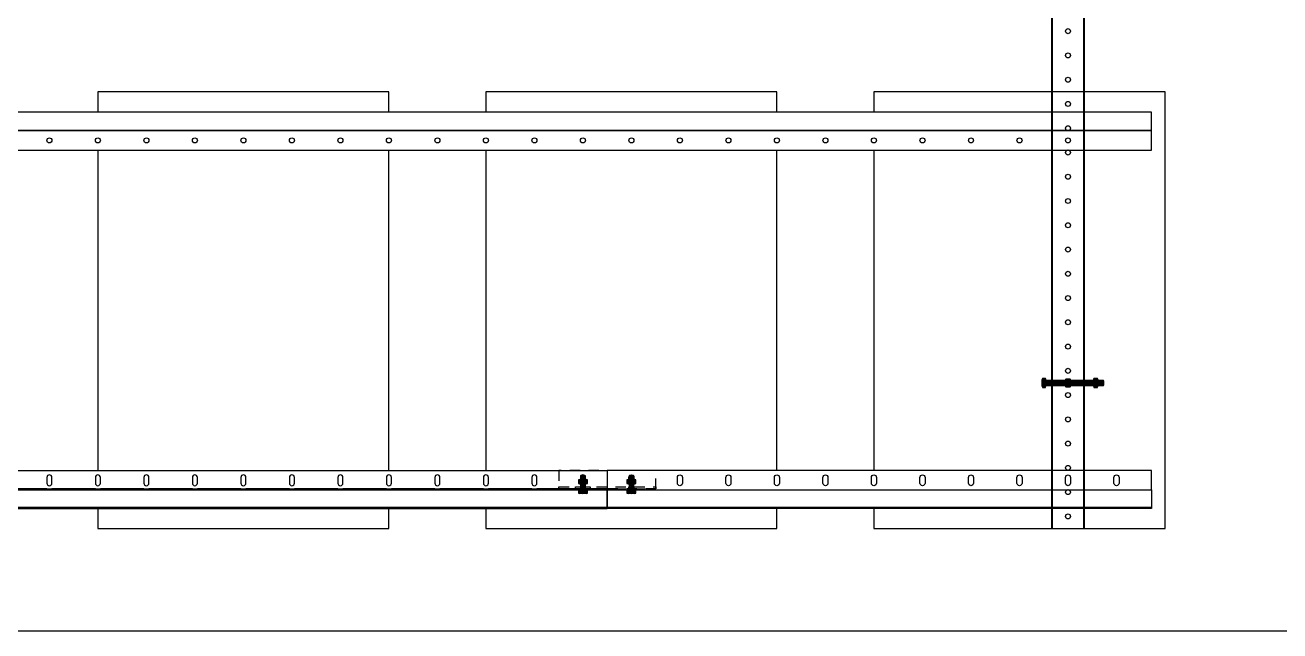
# Model space of a CAD drawing. Header units: millimetres. Extents: x -962357 to -591296, y -223672 to 59420.
# Drawn here: x -755005 to -753712, y -175224 to -174600 of the extents above; entities that cross this region are included whole.
import ezdxf

# ---------------------------------------------------------------- set-up
doc = ezdxf.new("R2010")
doc.units = ezdxf.units.MM
doc.linetypes.add('TA_HL_003.00000', pattern=[19.5, 10.65, -8.85])
for name, color, linetype in [('000 - H A T C H', 8, 'Continuous'), ('000 - WIPEOUT', 250, 'Continuous'), ('001 - ASCESSORIES', 251, 'Continuous'), ('A11_ALU.SOLID SHEET', 2, 'Continuous')]:
    doc.layers.add(name, color=color, linetype=linetype)
pattern_1 = [(110, (-0.5, 0), (-0.939693, -0.34202), []), (110, (-0.2012, 0.6409), (-0.939693, -0.34202), [1.25, -0.25, 0, -0.25])]

# ---------------------------------------------------------------- blocks, each defined once
blk = doc.blocks.new('*U4854')
at = {"color": 3}
for points in [[(-225, -3050), (225, -3050), (225, -3350), (-225, -3350)], [(-225, -3450), (225, -3450), (225, -3750), (-225, -3750)], [(-225, -3850), (225, -3850), (225, -4150), (-225, -4150)]]:
    blk.add_wipeout(points, dxfattribs=at).dxf.layer = '000 - WIPEOUT'
at = {"layer": 'A11_ALU.SOLID SHEET', "color": 0, "linetype": 'ByBlock'}
for points in [[(-225, -3350), (225, -3350), (225, -3050), (-225, -3050)], [(-225, -3750), (225, -3750), (225, -3450), (-225, -3450)], [(-225, -4150), (225, -4150), (225, -3850), (-225, -3850)]]:
    blk.add_lwpolyline(points, close=True, dxfattribs=at)
blk = doc.blocks.new('000 - ASSCESSORIES_FAMELINE_GALV.BRACKET_FITTING_Z-PROFILE_HR-02AA_TOP_VIEW')
blk.add_wipeout([(-1200, 39), (1200, 39), (1200, 0), (-1200, 0)]).dxf.layer = '000 - WIPEOUT'
at = {"layer": '001 - ASCESSORIES', "linetype": 'Continuous'}
for p, q in [((-1200, 39), (1200, 39)), ((-1200, 0), (1200, 0))]:
    blk.add_line(p, q, dxfattribs=at)
at = {"layer": '001 - ASCESSORIES', "color": 1, "linetype": 'ByBlock'}
for p, q in [((622.4, 20.2), (622.4, 19)), ((672.4, 20.2), (672.4, 19)), ((722.4, 20.2), (722.4, 19)), ((772.4, 20.2), (772.4, 19)), ((822.4, 20.2), (822.4, 19)), ((872.4, 20.2), (872.4, 19)), ((922.4, 20.2), (922.4, 19)), ((972.4, 20.2), (972.4, 19)), ((1022.4, 20.2), (1022.4, 19)), ((1072.4, 20.2), (1072.4, 19)), ((1122.4, 20.2), (1122.4, 19)), ((1172.4, 20.2), (1172.4, 19))]:
    blk.add_line(p, q, dxfattribs=at)
at = {"layer": '001 - ASCESSORIES', "color": 0, "linetype": 'ByBlock'}
blk.add_lwpolyline([(-1200, 39), (1200, 39), (1200, 19), (-1200, 19)], close=True, dxfattribs=at)
at = {"layer": '001 - ASCESSORIES'}
for points in [[(627.6, 26), (627.6, 32, 1), (622.4, 32), (622.4, 26, 1)], [(677.6, 26), (677.6, 32, 1), (672.4, 32), (672.4, 26, 1)], [(727.6, 26), (727.6, 32, 1), (722.4, 32), (722.4, 26, 1)], [(777.6, 26), (777.6, 32, 1), (772.4, 32), (772.4, 26, 1)], [(827.6, 26), (827.6, 32, 1), (822.4, 32), (822.4, 26, 1)], [(877.6, 26), (877.6, 32, 1), (872.4, 32), (872.4, 26, 1)], [(927.6, 26), (927.6, 32, 1), (922.4, 32), (922.4, 26, 1)], [(977.6, 26), (977.6, 32, 1), (972.4, 32), (972.4, 26, 1)], [(1027.6, 26), (1027.6, 32, 1), (1022.4, 32), (1022.4, 26, 1)], [(1077.6, 26), (1077.6, 32, 1), (1072.4, 32), (1072.4, 26, 1)], [(1127.6, 26), (1127.6, 32, 1), (1122.4, 32), (1122.4, 26, 1)], [(1177.6, 26), (1177.6, 32, 1), (1172.4, 32), (1172.4, 26, 1)]]:
    blk.add_lwpolyline(points, format="xyb", close=True, dxfattribs=at)
blk.add_lwpolyline([(-1200, 19), (1200, 19), (1200, 0), (-1200, 0)], close=True, dxfattribs=at)
at = {"layer": '001 - ASCESSORIES', "color": 1, "linetype": 'ByBlock'}
for points in [[(622.4, 20.2), (577.6, 20.2), (577.6, 19), (622.4, 19)], [(622.4, 20.2), (627.6, 20.2), (627.6, 19), (622.4, 19)], [(672.4, 20.2), (627.6, 20.2), (627.6, 19), (672.4, 19)], [(672.4, 20.2), (677.6, 20.2), (677.6, 19), (672.4, 19)], [(722.4, 20.2), (677.6, 20.2), (677.6, 19), (722.4, 19)], [(722.4, 20.2), (727.6, 20.2), (727.6, 19), (722.4, 19)], [(772.4, 20.2), (727.6, 20.2), (727.6, 19), (772.4, 19)], [(772.4, 20.2), (777.6, 20.2), (777.6, 19), (772.4, 19)], [(822.4, 20.2), (777.6, 20.2), (777.6, 19), (822.4, 19)], [(822.4, 20.2), (827.6, 20.2), (827.6, 19), (822.4, 19)], [(872.4, 20.2), (827.6, 20.2), (827.6, 19), (872.4, 19)], [(872.4, 20.2), (877.6, 20.2), (877.6, 19), (872.4, 19)], [(922.4, 20.2), (877.6, 20.2), (877.6, 19), (922.4, 19)], [(922.4, 20.2), (927.6, 20.2), (927.6, 19), (922.4, 19)], [(972.4, 20.2), (927.6, 20.2), (927.6, 19), (972.4, 19)], [(972.4, 20.2), (977.6, 20.2), (977.6, 19), (972.4, 19)], [(1022.4, 20.2), (977.6, 20.2), (977.6, 19), (1022.4, 19)], [(1022.4, 20.2), (1027.6, 20.2), (1027.6, 19), (1022.4, 19)], [(1072.4, 20.2), (1027.6, 20.2), (1027.6, 19), (1072.4, 19)], [(1072.4, 20.2), (1077.6, 20.2), (1077.6, 19), (1072.4, 19)], [(1122.4, 20.2), (1077.6, 20.2), (1077.6, 19), (1122.4, 19)], [(1122.4, 20.2), (1127.6, 20.2), (1127.6, 19), (1122.4, 19)], [(1172.4, 20.2), (1127.6, 20.2), (1127.6, 19), (1172.4, 19)], [(1172.4, 20.2), (1177.6, 20.2), (1177.6, 19), (1172.4, 19)], [(1200, 20.2), (1177.6, 20.2), (1177.6, 19), (1200, 19)]]:
    blk.add_lwpolyline(points, close=True, dxfattribs=at)
at = {"layer": '001 - ASCESSORIES', "color": 2}
blk.add_lwpolyline([(-1200, 1.2), (1200, 1.2), (1200, 0), (-1200, 0)], close=True, dxfattribs=at)
blk = doc.blocks.new('000 - ASSCESSORIES_FAMELINE_GALV._SPICE-FOR_HR-02A_TOP_VIEW')
at = {"layer": '001 - ASCESSORIES', "color": 0, "linetype": 'ByBlock'}
blk.add_lwpolyline([(-50, 0), (50, 0), (50, 18.8), (-50, 18.8)], close=True, dxfattribs=at)
at = {"layer": '001 - ASCESSORIES', "linetype": 'ByBlock'}
blk.add_lwpolyline([(-50, 2), (50, 2), (50, 0), (-50, 0)], close=True, dxfattribs=at)
at = {"layer": '001 - ASCESSORIES', "color": 1}
for points in [[(-32.6, 2), (-17.4, 2), (-17.4, 0), (-32.6, 0)], [(22.4, 2), (27.6, 2), (27.6, 0), (22.4, 0)]]:
    blk.add_lwpolyline(points, close=True, dxfattribs=at)
blk = doc.blocks.new('*U4662')
at = {"color": 1}
for p, q in [((-3.5, 4.5), (3.5, 4.5)), ((-3.5, 0), (3.5, 0))]:
    blk.add_line(p, q, dxfattribs=at)
at = {"color": 0}
for points in [[(-2.3, 4.2, 0.249893), (-4.6, 4.2), (-4.6, 0.3, 0.249893), (-2.3, 0.3)], [(2.3, 4.2, 0.062422), (0, 4.5, 0.062422), (-2.3, 4.2), (-2.3, 0.3, 0.061692), (0, 0, 0.061692), (2.3, 0.3)], [(4.6, 4.2, 0.249893), (2.3, 4.2), (2.3, 0.3, 0.249893), (4.6, 0.3)]]:
    blk.add_lwpolyline(points, format="xyb", close=True, dxfattribs=at)
blk = doc.blocks.new('*U4707')
at = {"layer": '000 - H A T C H'}
h = blk.add_hatch(color=250, dxfattribs=at)
h.dxf.hatch_style = 1
edge = h.paths.add_edge_path()
edge.add_line((0.3, 4.6), (4.2, 4.6))
edge.add_arc((2, 3.5), 2.45, 0, 28.0609, ccw=False)
edge.add_line((4.5, 3.5), (4.5, 0))
edge.add_arc((-4.9, 0), 9.36, -0.0239, 0.0239, ccw=False)
edge.add_line((4.5, 0), (4.5, 0))
edge.add_arc((-4.9, 0), 9.36, -0.0239, 0.0239, ccw=False)
edge.add_line((4.5, 0), (4.5, -3.5))
edge.add_arc((2, -3.5), 2.45, -28.0609, 0, ccw=False)
edge.add_line((4.2, -4.6), (0.3, -4.6))
edge.add_arc((2.5, -3.5), 2.45, 180, 208.0609, ccw=False)
edge.add_line((0, -3.5), (0, 3.5))
edge.add_arc((2.5, 3.5), 2.45, 151.9391, 180, ccw=False)
at = {"layer": '001 - ASCESSORIES', "color": 0, "rotation": 270}
blk.add_blockref('*U4662', (0, 0), dxfattribs=at)
blk = doc.blocks.new('*U4682')
at = {"color": 1}
for p, q in [((-3.5, 3.5), (3.5, 3.5)), ((-3.5, 0), (3.5, 0))]:
    blk.add_line(p, q, dxfattribs=at)
at = {"color": 0}
for points in [[(-2.3, 3.2, 0.249855), (-4.6, 3.2), (-4.6, 0.3, 0.249855), (-2.3, 0.3)], [(2.3, 3.2, 0.062432), (0, 3.5, 0.062432), (-2.3, 3.2), (-2.3, 0.3, 0.061701), (0, 0, 0.061701), (2.3, 0.3)], [(4.6, 3.2, 0.249855), (2.3, 3.2), (2.3, 0.3, 0.249855), (4.6, 0.3)]]:
    blk.add_lwpolyline(points, format="xyb", close=True, dxfattribs=at)
blk = doc.blocks.new('*U4688')
at = {"layer": '000 - H A T C H'}
h = blk.add_hatch(dxfattribs=at)
h.set_pattern_fill('ANSI35', color=8, scale=4, angle=65)
h.set_pattern_definition(pattern_1)
h.paths.add_polyline_path([(0, -2.5), (14.5, -2.5), (14.5, 2.5), (0, 2.5)])
at = {"color": 8}
blk.add_line((14.5, -2.5), (14.5, 2.5), dxfattribs=at)
at = {"color": 1}
blk.add_lwpolyline([(14.5, 2.5), (0, 2.5), (0, -2.5), (14.5, -2.5), (15, -2), (15, 2)], close=True, dxfattribs=at)
blk = doc.blocks.new('*U4699')
at = {"layer": '000 - H A T C H'}
h = blk.add_hatch(color=250, dxfattribs=at)
h.dxf.hatch_style = 1
edge = h.paths.add_edge_path()
edge.add_line((-0.3, -4.6), (-3.2, -4.6))
edge.add_arc((-1, -3.5), 2.45, 180, 208.0569, ccw=False)
edge.add_line((-3.5, -3.5), (-3.5, 0))
edge.add_arc((5.9, 0), 9.36, 179.9761, 180.0239, ccw=False)
edge.add_line((-3.5, 0), (-3.5, 0))
edge.add_arc((5.9, 0), 9.36, 179.9761, 180.0239, ccw=False)
edge.add_line((-3.5, 0), (-3.5, 3.5))
edge.add_arc((-1, 3.5), 2.45, 151.9431, 180, ccw=False)
edge.add_line((-3.2, 4.6), (-0.3, 4.6))
edge.add_arc((-2.5, 3.5), 2.45, 360, 388.0569, ccw=False)
edge.add_line((0, 3.5), (0, -3.5))
edge.add_arc((-2.5, -3.5), 2.45, 331.9431, 360, ccw=False)
blk.add_blockref('*U4688', (0, 0))
at = {"layer": '001 - ASCESSORIES', "rotation": 90}
blk.add_blockref('*U4682', (0, 0), dxfattribs=at)
blk = doc.blocks.new('*U4929')
at = {"linetype": 'ByBlock'}
blk.add_wipeout([(-4161, 0), (-3600, 0), (-3600, 39), (-4161, 39)], dxfattribs=at).dxf.layer = '001 - ASCESSORIES'
at = {"color": 1, "linetype": 'ByBlock'}
for points in [[(-4127.6, 7), (-4127.6, 13, -1), (-4122.4, 13), (-4122.4, 7, -1)], [(-4077.6, 7), (-4077.6, 13, -1), (-4072.4, 13), (-4072.4, 7, -1)], [(-4027.6, 7), (-4027.6, 13, -1), (-4022.4, 13), (-4022.4, 7, -1)], [(-3977.6, 7), (-3977.6, 13, -1), (-3972.4, 13), (-3972.4, 7, -1)], [(-3927.6, 7), (-3927.6, 13, -1), (-3922.4, 13), (-3922.4, 7, -1)], [(-3877.6, 7), (-3877.6, 13, -1), (-3872.4, 13), (-3872.4, 7, -1)], [(-3827.6, 7), (-3827.6, 13, -1), (-3822.4, 13), (-3822.4, 7, -1)], [(-3777.6, 7), (-3777.6, 13, -1), (-3772.4, 13), (-3772.4, 7, -1)], [(-3727.6, 7), (-3727.6, 13, -1), (-3722.4, 13), (-3722.4, 7, -1)], [(-3677.6, 7), (-3677.6, 13, -1), (-3672.4, 13), (-3672.4, 7, -1)], [(-3627.6, 7), (-3627.6, 13, -1), (-3622.4, 13), (-3622.4, 7, -1)]]:
    blk.add_lwpolyline(points, format="xyb", close=True, dxfattribs=at)
at = {"layer": '001 - ASCESSORIES', "linetype": 'ByBlock', "rotation": 180}
blk.add_blockref('000 - ASSCESSORIES_FAMELINE_GALV.BRACKET_FITTING_Z-PROFILE_HR-02AA_TOP_VIEW', (-2400, 39), dxfattribs=at)
at = {"layer": '001 - ASCESSORIES', "rotation": 270}
for name, p in [('*U4699', (-3625, 20)), ('*U4707', (-3625, 13.6))]:
    blk.add_blockref(name, p, dxfattribs=at)
at = {"color": 1, "linetype": 'ByBlock'}
blk.add_lwpolyline([(-3600, 20), (-4161, 20), (-4161, 39), (-3600, 39)], close=True, dxfattribs=at)
at = {"layer": '001 - ASCESSORIES'}
blk.add_lwpolyline([(-4161, 39), (-3600, 39), (-3600, 37.8), (-4161, 37.8)], close=True, dxfattribs=at)
at = {"layer": '001 - ASCESSORIES', "color": 1, "linetype": 'ByBlock'}
blk.add_lwpolyline([(-4161, 0), (-3600, 0), (-3600, 20), (-4161, 20)], close=True, dxfattribs=at)
at = {"layer": '001 - ASCESSORIES', "linetype": 'TA_HL_003.00000', "rotation": 180}
blk.add_blockref('000 - ASSCESSORIES_FAMELINE_GALV._SPICE-FOR_HR-02A_TOP_VIEW', (-3600, 18.8), dxfattribs=at)
at = {"layer": '001 - ASCESSORIES', "rotation": 270}
for name, p in [('*U4699', (-3575, 20)), ('*U4707', (-3575, 13.6))]:
    blk.add_blockref(name, p, dxfattribs=at)
blk = doc.blocks.new('*U4930')
at = {"linetype": 'ByBlock'}
blk.add_wipeout([(-4336, -39), (-2400, -39), (-2400, 0), (-4336, 0)], dxfattribs=at).dxf.layer = '000 - WIPEOUT'
at = {"layer": '001 - ASCESSORIES', "color": 1, "linetype": 'ByBlock'}
blk.add_lwpolyline([(-2400, 0), (-4336, 0), (-4336, -20), (-2400, -20)], close=True, dxfattribs=at)
at = {"layer": '001 - ASCESSORIES', "linetype": 'ByBlock'}
blk.add_lwpolyline([(-2400, -20), (-4336, -20), (-4336, -39), (-2400, -39)], close=True, dxfattribs=at)
at = {"layer": '001 - ASCESSORIES', "color": 1, "linetype": 'ByBlock'}
for centre in [(-4250, -10), (-4200, -10), (-4150, -10), (-4100, -10), (-4050, -10), (-4000, -10), (-3950, -10), (-3900, -10), (-3850, -10), (-3800, -10), (-3750, -10), (-3700, -10), (-3650, -10), (-3600, -10), (-3550, -10), (-3500, -10), (-3450, -10), (-3400, -10), (-3350, -10), (-3300, -10), (-3250, -10), (-3200, -10)]:
    blk.add_circle(centre, 2.6, dxfattribs=at)
blk = doc.blocks.new('*U4937')
at = {"layer": '001 - ASCESSORIES'}
blk.add_lwpolyline([(3687.5, 17), (1500, 17), (1500, -17), (3687.5, -17)], close=True, dxfattribs=at)
at = {"layer": '001 - ASCESSORIES', "color": 0}
blk.add_lwpolyline([(3687.5, 16.2), (1500, 16.2), (1500, -16.2), (3687.5, -16.2)], close=True, dxfattribs=at)
at = {"layer": '001 - ASCESSORIES'}
for centre in [(3175, 0), (3200, 0), (3225, 0), (3250, 0), (3275, 0), (3300, 0), (3325, 0), (3350, 0), (3375, 0), (3400, 0), (3425, 0), (3450, 0), (3475, 0), (3500, 0), (3525, 0), (3550, 0), (3575, 0), (3600, 0), (3625, 0), (3650, 0), (3675, 0)]:
    blk.add_circle(centre, 2.6, dxfattribs=at)
blk = doc.blocks.new('*U4663')
at = {"layer": '001 - ASCESSORIES', "color": 0}
blk.add_lwpolyline([(4.6, 0), (2.3, 4), (-2.3, 4), (-4.6, 0), (-2.3, -4), (2.3, -4)], close=True, dxfattribs=at)
at = {"layer": '001 - ASCESSORIES', "color": 8}
blk.add_circle((0, 0), 3.85, dxfattribs=at)
at = {"layer": '001 - ASCESSORIES', "color": 0}
blk.add_circle((0, 0), 2.6, dxfattribs=at)
blk = doc.blocks.new('*U4664')
at = {"layer": '000 - H A T C H'}
h = blk.add_hatch(color=250, dxfattribs=at)
h.dxf.hatch_style = 1
h.paths.add_polyline_path([(4, -2.3), (4, 2.3), (0, 4.6), (-4, 2.3), (-4, -2.3), (0, -4.6)])
h.paths.add_polyline_path([(0, -2.6, -1), (0, 2.6, -1)], flags=16)
at = {"layer": '001 - ASCESSORIES', "color": 0, "rotation": 270}
blk.add_blockref('*U4663', (0, 0), dxfattribs=at)
blk = doc.blocks.new('*U4696')
at = {"layer": '000 - H A T C H'}
h = blk.add_hatch(dxfattribs=at)
h.set_pattern_fill('ANSI35', color=8, scale=4, angle=65)
h.set_pattern_definition(pattern_1)
h.paths.add_polyline_path([(0, -2.5), (59.5, -2.5), (59.5, 2.5), (0, 2.5)])
at = {"color": 8}
blk.add_line((59.5, -2.5), (59.5, 2.5), dxfattribs=at)
at = {"color": 1}
blk.add_lwpolyline([(59.5, 2.5), (0, 2.5), (0, -2.5), (59.5, -2.5), (60, -2), (60, 2)], close=True, dxfattribs=at)
blk = doc.blocks.new('*U4748')
at = {"layer": '000 - H A T C H'}
h = blk.add_hatch(color=250, dxfattribs=at)
h.dxf.hatch_style = 1
edge = h.paths.add_edge_path()
edge.add_line((-0.3, -4.6), (-3.2, -4.6))
edge.add_arc((-1, -3.5), 2.45, 180, 208.0569, ccw=False)
edge.add_line((-3.5, -3.5), (-3.5, 0))
edge.add_arc((5.9, 0), 9.36, 179.9761, 180.0239, ccw=False)
edge.add_line((-3.5, 0), (-3.5, 0))
edge.add_arc((5.9, 0), 9.36, 179.9761, 180.0239, ccw=False)
edge.add_line((-3.5, 0), (-3.5, 3.5))
edge.add_arc((-1, 3.5), 2.45, 151.9431, 180, ccw=False)
edge.add_line((-3.2, 4.6), (-0.3, 4.6))
edge.add_arc((-2.5, 3.5), 2.45, 360, 388.0569, ccw=False)
edge.add_line((0, 3.5), (0, -3.5))
edge.add_arc((-2.5, -3.5), 2.45, 331.9431, 360, ccw=False)
blk.add_blockref('*U4696', (0, 0))
at = {"layer": '001 - ASCESSORIES', "rotation": 90}
blk.add_blockref('*U4682', (0, 0), dxfattribs=at)
blk = doc.blocks.new('*U4821')
at = {"layer": '001 - ASCESSORIES'}
blk.add_blockref('*U4748', (-23, 0), dxfattribs=at)
at = {"layer": '001 - ASCESSORIES', "color": 2}
for rotation in [90, 90, 270, 270]:
    blk.add_blockref('*U4664', (0, 0), dxfattribs=dict(at, rotation=rotation))
at = {"layer": '001 - ASCESSORIES', "color": 1}
blk.add_blockref('*U4707', (26.2, 0), dxfattribs=at)
blk = doc.blocks.new('*U4956')
blk.add_lwpolyline([(-7165.5, 4263), (-7165.5, 5940.1), (-11560, 5940.1), (-11560, 4315), (-18103.4, 4315), (-18103.4, 550), (-9016.6, 550), (-9016.6, 4265)], close=True)
at = {"layer": 'A11_ALU.SOLID SHEET', "color": 0, "linetype": 'ByBlock', "rotation": 90}
blk.add_blockref('*U4854', (-13300, 880.5), dxfattribs=at)
at = {"layer": '001 - ASCESSORIES', "linetype": 'ByBlock', "rotation": 180}
for name, p in [('*U4930', (-13500, 1045.5)), ('*U4929', (-13325, 715.2))]:
    blk.add_blockref(name, p, dxfattribs=at)
at = {"layer": '001 - ASCESSORIES', "linetype": 'ByBlock', "rotation": 270}
blk.add_blockref('*U4937', (-9250, 4343), dxfattribs=at)
at = {"layer": '001 - ASCESSORIES', "linetype": 'ByBlock'}
blk.add_blockref('*U4821', (-9250, 805.5), dxfattribs=at)
blk = doc.blocks.new('*U697')
at = {"color": 3}
for points in [[(-225, -3050), (225, -3050), (225, -3350), (-225, -3350)], [(-225, -3450), (225, -3450), (225, -3750), (-225, -3750)], [(-225, -3850), (225, -3850), (225, -4150), (-225, -4150)]]:
    blk.add_wipeout(points, dxfattribs=at).dxf.layer = '000 - WIPEOUT'
at = {"layer": 'A11_ALU.SOLID SHEET', "color": 0, "linetype": 'ByBlock'}
for points in [[(-225, -3350), (225, -3350), (225, -3050), (-225, -3050)], [(-225, -3750), (225, -3750), (225, -3450), (-225, -3450)], [(-225, -4150), (225, -4150), (225, -3850), (-225, -3850)]]:
    blk.add_lwpolyline(points, close=True, dxfattribs=at)
blk = doc.blocks.new('*U349')
at = {"color": 1}
for p, q in [((-3.5, 4.5), (3.5, 4.5)), ((-3.5, 0), (3.5, 0))]:
    blk.add_line(p, q, dxfattribs=at)
at = {"color": 0}
for points in [[(-2.3, 4.2, 0.249893), (-4.6, 4.2), (-4.6, 0.3, 0.249893), (-2.3, 0.3)], [(2.3, 4.2, 0.062422), (0, 4.5, 0.062422), (-2.3, 4.2), (-2.3, 0.3, 0.061692), (0, 0, 0.061692), (2.3, 0.3)], [(4.6, 4.2, 0.249893), (2.3, 4.2), (2.3, 0.3, 0.249893), (4.6, 0.3)]]:
    blk.add_lwpolyline(points, format="xyb", close=True, dxfattribs=at)
blk = doc.blocks.new('*U667')
at = {"layer": '000 - H A T C H'}
h = blk.add_hatch(color=250, dxfattribs=at)
h.dxf.hatch_style = 1
edge = h.paths.add_edge_path()
edge.add_line((0.3, 4.6), (4.2, 4.6))
edge.add_arc((2, 3.5), 2.45, 0, 28.0609, ccw=False)
edge.add_line((4.5, 3.5), (4.5, 0))
edge.add_arc((-4.9, 0), 9.36, -0.0239, 0.0239, ccw=False)
edge.add_line((4.5, 0), (4.5, 0))
edge.add_arc((-4.9, 0), 9.36, -0.0239, 0.0239, ccw=False)
edge.add_line((4.5, 0), (4.5, -3.5))
edge.add_arc((2, -3.5), 2.45, -28.0609, 0, ccw=False)
edge.add_line((4.2, -4.6), (0.3, -4.6))
edge.add_arc((2.5, -3.5), 2.45, 180, 208.0609, ccw=False)
edge.add_line((0, -3.5), (0, 3.5))
edge.add_arc((2.5, 3.5), 2.45, 151.9391, 180, ccw=False)
at = {"layer": '001 - ASCESSORIES', "color": 0, "rotation": 270}
blk.add_blockref('*U349', (0, 0), dxfattribs=at)
blk = doc.blocks.new('*U351')
at = {"color": 1}
for p, q in [((-3.5, 3.5), (3.5, 3.5)), ((-3.5, 0), (3.5, 0))]:
    blk.add_line(p, q, dxfattribs=at)
at = {"color": 0}
for points in [[(-2.3, 3.2, 0.249855), (-4.6, 3.2), (-4.6, 0.3, 0.249855), (-2.3, 0.3)], [(2.3, 3.2, 0.062432), (0, 3.5, 0.062432), (-2.3, 3.2), (-2.3, 0.3, 0.061701), (0, 0, 0.061701), (2.3, 0.3)], [(4.6, 3.2, 0.249855), (2.3, 3.2), (2.3, 0.3, 0.249855), (4.6, 0.3)]]:
    blk.add_lwpolyline(points, format="xyb", close=True, dxfattribs=at)
blk = doc.blocks.new('*U357')
at = {"layer": '000 - H A T C H'}
h = blk.add_hatch(dxfattribs=at)
h.set_pattern_fill('ANSI35', color=8, scale=4, angle=65)
h.set_pattern_definition(pattern_1)
h.paths.add_polyline_path([(0, -2.5), (14.5, -2.5), (14.5, 2.5), (0, 2.5)])
at = {"color": 8}
blk.add_line((14.5, -2.5), (14.5, 2.5), dxfattribs=at)
at = {"color": 1}
blk.add_lwpolyline([(14.5, 2.5), (0, 2.5), (0, -2.5), (14.5, -2.5), (15, -2), (15, 2)], close=True, dxfattribs=at)
blk = doc.blocks.new('*U666')
at = {"layer": '000 - H A T C H'}
h = blk.add_hatch(color=250, dxfattribs=at)
h.dxf.hatch_style = 1
edge = h.paths.add_edge_path()
edge.add_line((-0.3, -4.6), (-3.2, -4.6))
edge.add_arc((-1, -3.5), 2.45, 180, 208.0569, ccw=False)
edge.add_line((-3.5, -3.5), (-3.5, 0))
edge.add_arc((5.9, 0), 9.36, 179.9761, 180.0239, ccw=False)
edge.add_line((-3.5, 0), (-3.5, 0))
edge.add_arc((5.9, 0), 9.36, 179.9761, 180.0239, ccw=False)
edge.add_line((-3.5, 0), (-3.5, 3.5))
edge.add_arc((-1, 3.5), 2.45, 151.9431, 180, ccw=False)
edge.add_line((-3.2, 4.6), (-0.3, 4.6))
edge.add_arc((-2.5, 3.5), 2.45, 360, 388.0569, ccw=False)
edge.add_line((0, 3.5), (0, -3.5))
edge.add_arc((-2.5, -3.5), 2.45, 331.9431, 360, ccw=False)
blk.add_blockref('*U357', (0, 0))
at = {"layer": '001 - ASCESSORIES', "rotation": 90}
blk.add_blockref('*U351', (0, 0), dxfattribs=at)
blk = doc.blocks.new('*U543')
at = {"linetype": 'ByBlock'}
blk.add_wipeout([(-4161, 0), (-3600, 0), (-3600, 39), (-4161, 39)], dxfattribs=at).dxf.layer = '001 - ASCESSORIES'
at = {"color": 1, "linetype": 'ByBlock'}
for points in [[(-4127.6, 7), (-4127.6, 13, -1), (-4122.4, 13), (-4122.4, 7, -1)], [(-4077.6, 7), (-4077.6, 13, -1), (-4072.4, 13), (-4072.4, 7, -1)], [(-4027.6, 7), (-4027.6, 13, -1), (-4022.4, 13), (-4022.4, 7, -1)], [(-3977.6, 7), (-3977.6, 13, -1), (-3972.4, 13), (-3972.4, 7, -1)], [(-3927.6, 7), (-3927.6, 13, -1), (-3922.4, 13), (-3922.4, 7, -1)], [(-3877.6, 7), (-3877.6, 13, -1), (-3872.4, 13), (-3872.4, 7, -1)], [(-3827.6, 7), (-3827.6, 13, -1), (-3822.4, 13), (-3822.4, 7, -1)], [(-3777.6, 7), (-3777.6, 13, -1), (-3772.4, 13), (-3772.4, 7, -1)], [(-3727.6, 7), (-3727.6, 13, -1), (-3722.4, 13), (-3722.4, 7, -1)], [(-3677.6, 7), (-3677.6, 13, -1), (-3672.4, 13), (-3672.4, 7, -1)], [(-3627.6, 7), (-3627.6, 13, -1), (-3622.4, 13), (-3622.4, 7, -1)]]:
    blk.add_lwpolyline(points, format="xyb", close=True, dxfattribs=at)
at = {"layer": '001 - ASCESSORIES', "linetype": 'ByBlock', "rotation": 180}
blk.add_blockref('000 - ASSCESSORIES_FAMELINE_GALV.BRACKET_FITTING_Z-PROFILE_HR-02AA_TOP_VIEW', (-2400, 39), dxfattribs=at)
at = {"layer": '001 - ASCESSORIES', "rotation": 270}
for name, p in [('*U666', (-3625, 20)), ('*U667', (-3625, 13.6))]:
    blk.add_blockref(name, p, dxfattribs=at)
at = {"color": 1, "linetype": 'ByBlock'}
blk.add_lwpolyline([(-3600, 20), (-4161, 20), (-4161, 39), (-3600, 39)], close=True, dxfattribs=at)
at = {"layer": '001 - ASCESSORIES'}
blk.add_lwpolyline([(-4161, 39), (-3600, 39), (-3600, 37.8), (-4161, 37.8)], close=True, dxfattribs=at)
at = {"layer": '001 - ASCESSORIES', "color": 1, "linetype": 'ByBlock'}
blk.add_lwpolyline([(-4161, 0), (-3600, 0), (-3600, 20), (-4161, 20)], close=True, dxfattribs=at)
at = {"layer": '001 - ASCESSORIES', "linetype": 'TA_HL_003.00000', "rotation": 180}
blk.add_blockref('000 - ASSCESSORIES_FAMELINE_GALV._SPICE-FOR_HR-02A_TOP_VIEW', (-3600, 18.8), dxfattribs=at)
at = {"layer": '001 - ASCESSORIES', "rotation": 270}
for name, p in [('*U666', (-3575, 20)), ('*U667', (-3575, 13.6))]:
    blk.add_blockref(name, p, dxfattribs=at)
blk = doc.blocks.new('*U544')
at = {"linetype": 'ByBlock'}
blk.add_wipeout([(-4336, -39), (-2400, -39), (-2400, 0), (-4336, 0)], dxfattribs=at).dxf.layer = '000 - WIPEOUT'
at = {"layer": '001 - ASCESSORIES', "color": 1, "linetype": 'ByBlock'}
blk.add_lwpolyline([(-2400, 0), (-4336, 0), (-4336, -20), (-2400, -20)], close=True, dxfattribs=at)
at = {"layer": '001 - ASCESSORIES', "linetype": 'ByBlock'}
blk.add_lwpolyline([(-2400, -20), (-4336, -20), (-4336, -39), (-2400, -39)], close=True, dxfattribs=at)
at = {"layer": '001 - ASCESSORIES', "color": 1, "linetype": 'ByBlock'}
for centre in [(-4250, -10), (-4200, -10), (-4150, -10), (-4100, -10), (-4050, -10), (-4000, -10), (-3950, -10), (-3900, -10), (-3850, -10), (-3800, -10), (-3750, -10), (-3700, -10), (-3650, -10), (-3600, -10), (-3550, -10), (-3500, -10), (-3450, -10), (-3400, -10), (-3350, -10), (-3300, -10), (-3250, -10), (-3200, -10)]:
    blk.add_circle(centre, 2.6, dxfattribs=at)
blk = doc.blocks.new('*U657')
at = {"layer": '001 - ASCESSORIES'}
blk.add_lwpolyline([(3687.5, 17), (1500, 17), (1500, -17), (3687.5, -17)], close=True, dxfattribs=at)
at = {"layer": '001 - ASCESSORIES', "color": 0}
blk.add_lwpolyline([(3687.5, 16.2), (1500, 16.2), (1500, -16.2), (3687.5, -16.2)], close=True, dxfattribs=at)
at = {"layer": '001 - ASCESSORIES'}
for centre in [(3175, 0), (3200, 0), (3225, 0), (3250, 0), (3275, 0), (3300, 0), (3325, 0), (3350, 0), (3375, 0), (3400, 0), (3425, 0), (3450, 0), (3475, 0), (3500, 0), (3525, 0), (3550, 0), (3575, 0), (3600, 0), (3625, 0), (3650, 0), (3675, 0)]:
    blk.add_circle(centre, 2.6, dxfattribs=at)
blk = doc.blocks.new('*U350')
at = {"layer": '001 - ASCESSORIES', "color": 0}
blk.add_lwpolyline([(4.6, 0), (2.3, 4), (-2.3, 4), (-4.6, 0), (-2.3, -4), (2.3, -4)], close=True, dxfattribs=at)
at = {"layer": '001 - ASCESSORIES', "color": 8}
blk.add_circle((0, 0), 3.85, dxfattribs=at)
at = {"layer": '001 - ASCESSORIES', "color": 0}
blk.add_circle((0, 0), 2.6, dxfattribs=at)
blk = doc.blocks.new('*U671')
at = {"layer": '000 - H A T C H'}
h = blk.add_hatch(color=250, dxfattribs=at)
h.dxf.hatch_style = 1
h.paths.add_polyline_path([(4, -2.3), (4, 2.3), (0, 4.6), (-4, 2.3), (-4, -2.3), (0, -4.6)])
h.paths.add_polyline_path([(0, -2.6, -1), (0, 2.6, -1)], flags=16)
at = {"layer": '001 - ASCESSORIES', "color": 0, "rotation": 270}
blk.add_blockref('*U350', (0, 0), dxfattribs=at)
blk = doc.blocks.new('*U365')
at = {"layer": '000 - H A T C H'}
h = blk.add_hatch(dxfattribs=at)
h.set_pattern_fill('ANSI35', color=8, scale=4, angle=65)
h.set_pattern_definition(pattern_1)
h.paths.add_polyline_path([(0, -2.5), (59.5, -2.5), (59.5, 2.5), (0, 2.5)])
at = {"color": 8}
blk.add_line((59.5, -2.5), (59.5, 2.5), dxfattribs=at)
at = {"color": 1}
blk.add_lwpolyline([(59.5, 2.5), (0, 2.5), (0, -2.5), (59.5, -2.5), (60, -2), (60, 2)], close=True, dxfattribs=at)
blk = doc.blocks.new('*U583')
at = {"layer": '000 - H A T C H'}
h = blk.add_hatch(color=250, dxfattribs=at)
h.dxf.hatch_style = 1
edge = h.paths.add_edge_path()
edge.add_line((-0.3, -4.6), (-3.2, -4.6))
edge.add_arc((-1, -3.5), 2.45, 180, 208.0569, ccw=False)
edge.add_line((-3.5, -3.5), (-3.5, 0))
edge.add_arc((5.9, 0), 9.36, 179.9761, 180.0239, ccw=False)
edge.add_line((-3.5, 0), (-3.5, 0))
edge.add_arc((5.9, 0), 9.36, 179.9761, 180.0239, ccw=False)
edge.add_line((-3.5, 0), (-3.5, 3.5))
edge.add_arc((-1, 3.5), 2.45, 151.9431, 180, ccw=False)
edge.add_line((-3.2, 4.6), (-0.3, 4.6))
edge.add_arc((-2.5, 3.5), 2.45, 360, 388.0569, ccw=False)
edge.add_line((0, 3.5), (0, -3.5))
edge.add_arc((-2.5, -3.5), 2.45, 331.9431, 360, ccw=False)
blk.add_blockref('*U365', (0, 0))
at = {"layer": '001 - ASCESSORIES', "rotation": 90}
blk.add_blockref('*U351', (0, 0), dxfattribs=at)
blk = doc.blocks.new('*U686')
at = {"layer": '001 - ASCESSORIES'}
blk.add_blockref('*U583', (-23, 0), dxfattribs=at)
at = {"layer": '001 - ASCESSORIES', "color": 2}
for rotation in [90, 90, 270, 270]:
    blk.add_blockref('*U671', (0, 0), dxfattribs=dict(at, rotation=rotation))
at = {"layer": '001 - ASCESSORIES', "color": 1}
blk.add_blockref('*U667', (26.2, 0), dxfattribs=at)

msp = doc.modelspace()

# ---------------------------------------------------------------- block references
msp.add_blockref('*U4956', (-744680, -175774.4))

# ---------------------------------------------------------------- next in the draw order: linework, layer by layer
msp.add_lwpolyline([(-751845.5, -171511.4), (-751845.5, -169834.3), (-756240, -169834.3), (-756240, -171459.4), (-762783.4, -171459.4), (-762783.4, -175224.4), (-753696.6, -175224.4), (-753696.6, -171509.4)], close=True)

# ---------------------------------------------------------------- next in the draw order: block references
at = {"layer": 'A11_ALU.SOLID SHEET', "color": 0, "linetype": 'ByBlock', "rotation": 90}
msp.add_blockref('*U697', (-757980, -174893.9), dxfattribs=at)

# ---------------------------------------------------------------- next in the draw order: block references
at = {"layer": '001 - ASCESSORIES', "linetype": 'ByBlock', "rotation": 180}
for name, p in [('*U544', (-758180, -174728.9)), ('*U543', (-758005, -175059.2))]:
    msp.add_blockref(name, p, dxfattribs=at)

# ---------------------------------------------------------------- next in the draw order: block references
at = {"layer": '001 - ASCESSORIES', "linetype": 'ByBlock', "rotation": 270}
msp.add_blockref('*U657', (-753930, -171431.4), dxfattribs=at)

# ---------------------------------------------------------------- next in the draw order: block references
at = {"layer": '001 - ASCESSORIES', "linetype": 'ByBlock'}
msp.add_blockref('*U686', (-753930, -174968.9), dxfattribs=at)

doc.saveas('drawing.dxf')
